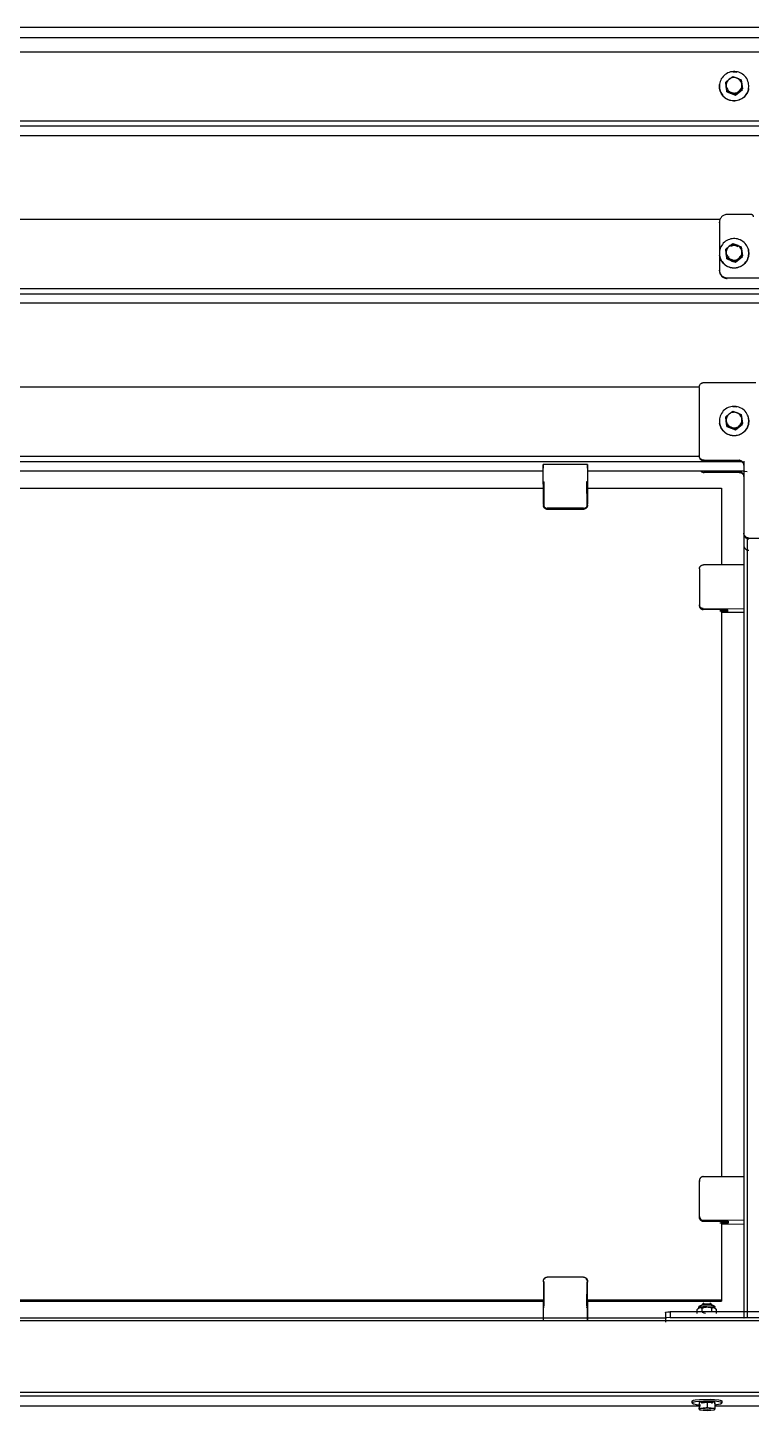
# Model space of a CAD drawing. Header units: millimetres. Extents: x 3109 to 13995, y 24552 to 39949.
# Drawn here: x 10198 to 10936, y 34384 to 35792 of the extents above; entities that cross this region are included whole.
import ezdxf

# ---------------------------------------------------------------- set-up
doc = ezdxf.new("R2010")
doc.units = ezdxf.units.MM
doc.header["$LTSCALE"] = 3
doc.layers.add('DomyÅ›lny', color=7, linetype='Continuous')

msp = doc.modelspace()

# ---------------------------------------------------------------- linework, layer by layer
at = {"layer": 'DomyÅ›lny'}
for p, q in [((10958.1, 35792), (9873.3, 35792)), ((9873.3, 35782.1), (10958.1, 35782.1)), ((8804, 35767.3), (13133.1, 35767.3)), ((10909.5, 35735.8), (10910.8, 35726.8)), ((10916.8, 35742.3), (10917, 35741.2)), ((10919.4, 35723.4), (10926.6, 35729)), ((10910.8, 35726.8), (10910.8, 35727.6)), ((10910.8, 35726.8), (10919.4, 35723.4)), ((10919.4, 35723.4), (10919.4, 35724.2)), ((8804.6, 35697), (13131.6, 35697)), ((8804.6, 35691.9), (13131.6, 35691.9)), ((13131.6, 35682), (8804.6, 35682)), ((10903.6, 35596.5), (9932.8, 35596.5)), ((10903.1, 35593.8), (10903.1, 35545.2)), ((10903.1, 35593.1), (10903.1, 35593.8)), ((10935.4, 35601.7), (10911.1, 35601.7)), ((10909.5, 35565.8), (10910.8, 35556.7)), ((10916.8, 35572.2), (10917, 35571.1)), ((10926.6, 35558.9), (10926.6, 35559.7)), ((10910.8, 35556.7), (10910.8, 35557.5)), ((10910.8, 35556.7), (10919.4, 35553.3)), ((10919.4, 35553.3), (10926.6, 35558.9)), ((10919.4, 35553.3), (10919.4, 35554.1)), ((10903.1, 35544.5), (10903.1, 35545.2)), ((10911.1, 35537.3), (11025.1, 35537.3)), ((10911.1, 35536.6), (10911.1, 35537.3)), ((13137.6, 35526.2), (8798.6, 35526.2)), ((8798.6, 35521.1), (13137.6, 35521.1)), ((13137.6, 35511.3), (8798.6, 35511.3)), ((10882.5, 35425.8), (9932.8, 35425.8)), ((10882.5, 35425.7), (10882.5, 35356.4)), ((10887.5, 35430.7), (10940.3, 35430.7)), ((10909.5, 35395), (10910.8, 35386)), ((10916.8, 35401.4), (10917, 35400.3)), ((10910.8, 35386), (10910.8, 35386.7)), ((10910.8, 35386), (10919.4, 35382.5)), ((10919.4, 35382.5), (10926.6, 35388.2)), ((10919.4, 35382.5), (10919.4, 35383.3)), ((8804, 35350.4), (10926.2, 35350.4)), ((10882.6, 35355.5), (8804.6, 35355.5)), ((10882.5, 35356.4), (10882.5, 35355.7)), ((10887.5, 35351.5), (10923.1, 35351.5)), ((10887.5, 35351.5), (10887.5, 35350.8)), ((10923.1, 35351.5), (10923.1, 35350.8)), ((10928.1, 35350.5), (10928.1, 34478.2)), ((10723.7, 35340.5), (9949.4, 35340.5)), ((10768.6, 35347.3), (10723.6, 35347.1)), ((10723.6, 35347.1), (10723.6, 35343.4)), ((10723.8, 35306.5), (10723.6, 35347.1)), ((10768.6, 35343.6), (10768.6, 35347.3)), ((10768.6, 35347.3), (10768.8, 35306.7)), ((10928.1, 35340.5), (10768.7, 35340.5)), ((10887.5, 35339.9), (10923.1, 35339.9)), ((10887.5, 35339.9), (10887.5, 35339.2)), ((10923.1, 35339.2), (10887.5, 35339.2)), ((10923.1, 35339.9), (10923.1, 35339.2)), ((10928.1, 35346.5), (10928.1, 35277.2)), ((10928.1, 35340.3), (10928.1, 34484.6)), ((9949.5, 35323.2), (10723.7, 35323.2)), ((10724.3, 35305.6), (10724.2, 35329.9)), ((10724.2, 35329.5), (10724.3, 35305.2)), ((10768.2, 35330.1), (10768.3, 35305.8)), ((10768.3, 35305.4), (10768.2, 35329.6)), ((10768.7, 35328.6), (10768.7, 35321.3)), ((10768.7, 35323.2), (10905.1, 35323.2)), ((10905.1, 35323.2), (10905.1, 35244.9)), ((10725, 35303.7), (10725, 35302.8)), ((10764.8, 35302.7), (10727.8, 35302.6)), ((10727.8, 35302.6), (10727.8, 35301.7)), ((10727.8, 35301.8), (10764.8, 35301.9)), ((10764.8, 35301.8), (10727.8, 35301.7)), ((10767.6, 35303), (10767.6, 35303.9)), ((10928.1, 35277.2), (10928.1, 35276.5)), ((10931.3, 35273.1), (10931.3, 34478.6)), ((10933.1, 35272.3), (11003.1, 35272.3)), ((10933.1, 35272.3), (10933.1, 35271.6)), ((10882.9, 35241), (10882.7, 35204.4)), ((10927.9, 35244.9), (10886.9, 35245)), ((10882.7, 35204.4), (10882.7, 35203.5)), ((10882.7, 35203.5), (10882.7, 35204.4)), ((10883.9, 35201.6), (10883.9, 35200.7)), ((10886.7, 35199.5), (10886.7, 35200.5)), ((10886.7, 35200.5), (10927.7, 35200.3)), ((10911.2, 35199.5), (10886.7, 35199.6)), ((10911.7, 35199.4), (10886.7, 35199.5)), ((10911.2, 35198.3), (10903.4, 35198.4)), ((10911.2, 35197.9), (10903.4, 35197.9)), ((10904.4, 35197.4), (10911.7, 35197.4)), ((10905.1, 35200.4), (10905.1, 34622.2)), ((10927.7, 35196.4), (10905.1, 35196.5)), ((10911.7, 35197.4), (10911.7, 35199.4)), ((10882.9, 34581.6), (10882.7, 34618.2)), ((10882.7, 34618.2), (10882.7, 34617.3)), ((10886.7, 34622.2), (10927.7, 34622.3)), ((10882.9, 34580.7), (10882.9, 34581.6)), ((10884, 34577.9), (10884, 34578.8)), ((10927.9, 34577.8), (10886.9, 34577.6)), ((10886.9, 34577.6), (10886.9, 34576.7)), ((10886.9, 34576.8), (10911.4, 34576.9)), ((10886.9, 34576.7), (10911.9, 34576.8)), ((10911.9, 34574.9), (10903.4, 34574.8)), ((10904.4, 34575.7), (10911.4, 34575.8)), ((10904.4, 34575.3), (10911.4, 34575.3)), ((10905.1, 34577.7), (10905.1, 34496.4)), ((10911.4, 34577.3), (10911.4, 34576.9)), ((10911.9, 34576.8), (10911.9, 34574.9)), ((10905.1, 34573.9), (10927.9, 34574)), ((10725, 34518.7), (10725, 34517.8)), ((10764.8, 34519.7), (10727.8, 34519.9)), ((10767.6, 34517.6), (10767.6, 34518.6)), ((10723.8, 34515.9), (10723.6, 34475.4)), ((10723.8, 34515), (10723.8, 34515.9)), ((10724.3, 34515), (10724.2, 34490.8)), ((10724.2, 34490.3), (10724.3, 34514.6)), ((10768.2, 34490.6), (10768.3, 34514.8)), ((10768.3, 34514.4), (10768.2, 34490.1)), ((10768.3, 34514.8), (10768.3, 34514.4)), ((10768.3, 34514.8), (10768.3, 34514.4)), ((10768.6, 34475.2), (10768.8, 34515.8)), ((10768.8, 34515.8), (10768.8, 34514.8)), ((10768.8, 34515.8), (10768.8, 34514.8)), ((10723.7, 34496.4), (9949.4, 34496.4)), ((9949.4, 34495.3), (10723.7, 34495.3)), ((10724.2, 34488.7), (10724.2, 34497)), ((10724.2, 34489.1), (10724.2, 34497)), ((10768.2, 34496), (10768.2, 34488.5)), ((10905.1, 34496.4), (10768.7, 34496.4)), ((10768.7, 34496), (10768.7, 34475.4)), ((10768.7, 34495.3), (10905.1, 34495.3)), ((10905.1, 34496.4), (10905.1, 34495.3)), ((10848.3, 34478.2), (8804.6, 34478.2)), ((10768.2, 34488.5), (10768.2, 34489)), ((10848.1, 34483.9), (10848.1, 34474.1)), ((10848.1, 34483.9), (10848.1, 34478)), ((11083.1, 34484.6), (10853.1, 34484.6)), ((10853.1, 34484.6), (10853.1, 34478.6)), ((10853.1, 34478.6), (11083.1, 34478.6)), ((10880.6, 34482.9), (10880.6, 34486.8)), ((10881.5, 34487.7), (10882.3, 34488.4)), ((10882.1, 34488.2), (10882.1, 34488.8)), ((10885.4, 34484.1), (10885.4, 34488)), ((10895.3, 34484.1), (10895.3, 34488.1)), ((10898.5, 34488.4), (10899.4, 34487.7)), ((10900.2, 34482.9), (10900.2, 34486.9)), ((10931.3, 34478.6), (11004.8, 34478.6)), ((13137.6, 34475.4), (8798.6, 34475.4)), ((8798.6, 34402.6), (13137.6, 34402.6)), ((8798.6, 34398.9), (13137.6, 34398.9)), ((10875.5, 34391.7), (10875.5, 34393.6)), ((10882.6, 34392.3), (10882.5, 34391)), ((10890.6, 34393), (10882.6, 34392.3)), ((10882.6, 34392.3), (10882.6, 34386.7)), ((10898.6, 34392.3), (10890.6, 34393)), ((10890.6, 34393), (10890.6, 34387.3)), ((10898.5, 34391), (10898.6, 34392.3)), ((10898.6, 34392.3), (10898.6, 34386.7)), ((10905.5, 34393.7), (10905.5, 34391.7)), ((8804.6, 34388.7), (10883.9, 34388.7)), ((10898.3, 34388.7), (11038.9, 34388.7))]:
    msp.add_line(p, q, dxfattribs=at)
for points in [[(10932.9, 35730.4, 0), (10933, 35731.7, 0), (10933.1, 35733.1, 0), (10932.9, 35734.5, 0), (10932.6, 35735.9, 0), (10932.2, 35737.3, 0), (10931.6, 35738.7, 0), (10930.9, 35740.1, 0), (10930, 35741.4, 0), (10929, 35742.5, 0), (10927.9, 35743.6, 0), (10926.7, 35744.5, 0), (10925.5, 35745.3, 0), (10924.2, 35746, 0), (10922.8, 35746.5, 0), (10921.5, 35746.9, 0), (10920.2, 35747.1, 0), (10918.8, 35747.3, 0), (10917.4, 35747.3, 0), (10916, 35747.1, 0), (10914.5, 35746.9, 0), (10913.1, 35746.4, 0), (10911.7, 35745.9, 0), (10910.3, 35745.1, 0), (10909, 35744.3, 0), (10907.8, 35743.3, 0), (10906.8, 35742.2, 0), (10905.8, 35741, 0), (10905, 35739.8, 0), (10904.4, 35738.5, 0), (10903.8, 35737.1, 0), (10903.5, 35735.8, 0), (10903.2, 35734.5, 0)], [(10916.8, 35746.9, 0), (10918.9, 35747, 0), (10920.9, 35746.7, 0)], [(10903.2, 35734.5, 0), (10903.1, 35733.2, 0), (10903.1, 35731.8, 0), (10903.2, 35730.4, 0), (10903.5, 35728.9, 0), (10903.9, 35727.5, 0), (10904.5, 35726.1, 0), (10905.2, 35724.8, 0), (10906.1, 35723.5, 0), (10907.1, 35722.3, 0), (10908.2, 35721.2, 0), (10909.4, 35720.3, 0), (10910.7, 35719.5, 0), (10912, 35718.8, 0), (10913.3, 35718.3, 0), (10914.7, 35718, 0), (10916, 35717.7, 0), (10917.3, 35717.6, 0), (10918.7, 35717.6, 0), (10920.1, 35717.7, 0), (10921.6, 35718, 0), (10923, 35718.4, 0), (10924.4, 35719, 0), (10925.8, 35719.7, 0), (10927.1, 35720.6, 0), (10928.3, 35721.5, 0), (10929.4, 35722.6, 0), (10930.3, 35723.8, 0), (10931.1, 35725.1, 0), (10931.8, 35726.4, 0), (10932.3, 35727.7, 0), (10932.7, 35729, 0), (10932.9, 35730.4, 0)], [(10932.9, 35730.1, 0), (10932.7, 35728.8, 0), (10932.3, 35727.4, 0), (10931.8, 35726.1, 0), (10931.1, 35724.8, 0), (10930.3, 35723.5, 0), (10929.4, 35722.4, 0), (10928.3, 35721.3, 0), (10927.1, 35720.3, 0), (10925.8, 35719.4, 0), (10924.4, 35718.7, 0), (10923, 35718.1, 0), (10921.6, 35717.7, 0), (10920.1, 35717.4, 0), (10918.7, 35717.3, 0), (10917.3, 35717.3, 0), (10916, 35717.4, 0), (10914.7, 35717.7, 0), (10913.3, 35718.1, 0), (10912, 35718.6, 0), (10910.7, 35719.2, 0), (10909.4, 35720, 0), (10908.2, 35721, 0), (10907.1, 35722, 0), (10906.1, 35723.2, 0), (10905.2, 35724.5, 0), (10904.5, 35725.8, 0), (10903.9, 35727.2, 0), (10903.5, 35728.6, 0), (10903.2, 35730.1, 0), (10903.1, 35731.5, 0), (10903.1, 35732.9, 0), (10903.2, 35734.2, 0)], [(10909.5, 35736.6, 0), (10913.1, 35739.6, 0)], [(10910.1, 35732.2, 0), (10909.5, 35736.6, 0)], [(10913.1, 35739.6, 0), (10912.4, 35738.9, 0), (10911.7, 35738.1, 0), (10911.1, 35737.2, 0), (10910.6, 35736.3, 0), (10910.3, 35735.3, 0), (10910.1, 35734.2, 0), (10910.1, 35733.2, 0), (10910.1, 35732.2, 0)], [(10910.1, 35732.2, 0), (10910.3, 35731.2, 0), (10910.7, 35730.2, 0), (10911.2, 35729.3, 0), (10911.8, 35728.4, 0), (10912.5, 35727.6, 0), (10913.3, 35727, 0), (10914.2, 35726.4, 0), (10915.1, 35726, 0)], [(10910.8, 35727.6, 0), (10910.1, 35732.2, 0)], [(10913.1, 35739.6, 0), (10916.8, 35742.3, 0)], [(10917, 35741.2, 0), (10915.9, 35740.9, 0), (10914.9, 35740.6, 0), (10914, 35740.1, 0), (10913.1, 35739.6, 0)], [(10916.8, 35742.3, 0), (10921.1, 35740.7, 0)], [(10921.1, 35740.7, 0), (10920.1, 35741, 0), (10919.1, 35741.2, 0), (10918, 35741.2, 0), (10917, 35741.2, 0)], [(10926, 35734.4, 0), (10925.8, 35735.4, 0), (10925.4, 35736.4, 0), (10925, 35737.3, 0), (10924.4, 35738.2, 0), (10923.7, 35739, 0), (10922.9, 35739.7, 0), (10922, 35740.2, 0), (10921.1, 35740.7, 0)], [(10921.1, 35740.7, 0), (10925.3, 35738.8, 0)], [(10923, 35727.1, 0), (10923.7, 35727.7, 0), (10924.4, 35728.5, 0), (10925, 35729.4, 0), (10925.5, 35730.3, 0), (10925.8, 35731.3, 0), (10926, 35732.4, 0), (10926.1, 35733.4, 0), (10926, 35734.4, 0)], [(10926.6, 35729.8, 0), (10923, 35727.1, 0)], [(10925.3, 35738.8, 0), (10926, 35734.4, 0)], [(10926, 35734.4, 0), (10926.6, 35729.8, 0)], [(10915.1, 35726, 0), (10910.8, 35727.6, 0)], [(10915.1, 35726, 0), (10916, 35725.6, 0), (10917.1, 35725.5, 0), (10918.1, 35725.4, 0), (10919.2, 35725.5, 0), (10920.2, 35725.7, 0), (10921.2, 35726, 0), (10922.2, 35726.5, 0), (10923, 35727.1, 0)], [(10919.4, 35724.2, 0), (10915.1, 35726, 0)], [(10923, 35727.1, 0), (10919.4, 35724.2, 0)], [(10911.1, 35601.7, 0), (10910.3, 35601.7, 0), (10909.6, 35601.6, 0), (10908.9, 35601.4, 0), (10908.1, 35601.1, 0), (10907.4, 35600.8, 0), (10906.7, 35600.4, 0), (10906, 35599.9, 0), (10905.4, 35599.4, 0), (10904.9, 35598.8, 0), (10904.4, 35598.1, 0), (10904, 35597.4, 0), (10903.6, 35596.7, 0), (10903.4, 35595.9, 0), (10903.2, 35595.2, 0), (10903.1, 35594.5, 0), (10903.1, 35593.8, 0)], [(10937.9, 35599.2, 0), (10937.9, 35599.4, 0), (10937.9, 35599.7, 0), (10937.8, 35599.9, 0), (10937.7, 35600.1, 0), (10937.6, 35600.3, 0), (10937.5, 35600.6, 0), (10937.4, 35600.8, 0), (10937.2, 35601, 0), (10937, 35601.1, 0), (10936.8, 35601.3, 0), (10936.6, 35601.4, 0), (10936.3, 35601.5, 0), (10936.1, 35601.6, 0), (10935.9, 35601.6, 0), (10935.6, 35601.7, 0), (10935.4, 35601.7, 0)], [(10932.9, 35564.4, 0), (10932.7, 35565.7, 0), (10932.3, 35567.1, 0), (10931.8, 35568.4, 0), (10931.1, 35569.7, 0), (10930.3, 35570.9, 0), (10929.4, 35572.1, 0), (10928.3, 35573.2, 0), (10927.1, 35574.2, 0), (10925.8, 35575.1, 0), (10924.4, 35575.8, 0), (10923, 35576.4, 0), (10921.6, 35576.8, 0), (10920.1, 35577.1, 0), (10918.7, 35577.2, 0), (10917.3, 35577.2, 0), (10916, 35577.1, 0), (10914.7, 35576.8, 0), (10913.3, 35576.4, 0), (10912, 35575.9, 0), (10910.7, 35575.3, 0), (10909.4, 35574.5, 0), (10908.2, 35573.5, 0), (10907.1, 35572.5, 0), (10906.1, 35571.3, 0), (10905.2, 35570, 0), (10904.5, 35568.7, 0), (10903.9, 35567.3, 0), (10903.5, 35565.8, 0), (10903.2, 35564.4, 0), (10903.1, 35563, 0), (10903.1, 35561.6, 0), (10903.2, 35560.3, 0)], [(10903.2, 35560.3, 0), (10903.5, 35559, 0), (10903.8, 35557.6, 0), (10904.4, 35556.3, 0), (10905, 35555, 0), (10905.8, 35553.8, 0), (10906.8, 35552.6, 0), (10907.8, 35551.5, 0), (10909, 35550.5, 0), (10910.3, 35549.6, 0), (10911.7, 35548.9, 0), (10913.1, 35548.3, 0), (10914.5, 35547.9, 0), (10916, 35547.6, 0), (10917.4, 35547.5, 0), (10918.8, 35547.5, 0), (10920.2, 35547.6, 0), (10921.5, 35547.9, 0), (10922.8, 35548.3, 0), (10924.2, 35548.8, 0), (10925.5, 35549.4, 0), (10926.7, 35550.2, 0), (10927.9, 35551.2, 0), (10929, 35552.2, 0), (10930, 35553.4, 0), (10930.9, 35554.7, 0), (10931.6, 35556, 0), (10932.2, 35557.4, 0), (10932.6, 35558.9, 0), (10932.9, 35560.3, 0), (10933.1, 35561.7, 0), (10933, 35563.1, 0), (10932.9, 35564.4, 0)], [(10932.9, 35564.1, 0), (10933, 35562.8, 0), (10933.1, 35561.4, 0), (10932.9, 35560, 0), (10932.6, 35558.6, 0), (10932.2, 35557.2, 0), (10931.6, 35555.8, 0), (10930.9, 35554.4, 0), (10930, 35553.1, 0), (10929, 35552, 0), (10927.9, 35550.9, 0), (10926.7, 35550, 0), (10925.5, 35549.2, 0), (10924.2, 35548.5, 0), (10922.8, 35548, 0), (10921.5, 35547.6, 0), (10920.2, 35547.4, 0), (10918.8, 35547.2, 0), (10917.4, 35547.2, 0), (10916, 35547.4, 0), (10914.5, 35547.6, 0), (10913.1, 35548.1, 0), (10911.7, 35548.6, 0), (10910.3, 35549.3, 0), (10909, 35550.2, 0), (10907.8, 35551.2, 0), (10906.8, 35552.3, 0), (10905.8, 35553.5, 0), (10905, 35554.7, 0), (10904.4, 35556, 0), (10903.8, 35557.4, 0), (10903.5, 35558.7, 0), (10903.2, 35560, 0)], [(10909.5, 35566.6, 0), (10913.1, 35569.5, 0)], [(10910.1, 35562.1, 0), (10909.5, 35566.6, 0)], [(10913.1, 35569.5, 0), (10912.4, 35568.8, 0), (10911.7, 35568, 0), (10911.1, 35567.2, 0), (10910.6, 35566.2, 0), (10910.3, 35565.2, 0), (10910.1, 35564.2, 0), (10910.1, 35563.1, 0), (10910.1, 35562.1, 0)], [(10910.1, 35562.1, 0), (10910.3, 35561.2, 0), (10910.7, 35560.2, 0), (10911.2, 35559.2, 0), (10911.8, 35558.4, 0), (10912.5, 35557.6, 0), (10913.3, 35556.9, 0), (10914.2, 35556.3, 0), (10915.1, 35555.9, 0)], [(10910.8, 35557.5, 0), (10910.1, 35562.1, 0)], [(10913.1, 35569.5, 0), (10916.8, 35572.2, 0)], [(10917, 35571.1, 0), (10915.9, 35570.9, 0), (10914.9, 35570.5, 0), (10914, 35570.1, 0), (10913.1, 35569.5, 0)], [(10914.9, 35569.5, 0), (10915.3, 35569.8, 0), (10915.8, 35570, 0), (10916.2, 35570.2, 0), (10916.7, 35570.3, 0), (10917.6, 35570.5, 0), (10918.5, 35570.5, 0), (10919.4, 35570.3, 0), (10919.9, 35570.2, 0), (10920.3, 35570, 0), (10920.8, 35569.8, 0), (10921.2, 35569.5, 0), (10921.6, 35569.2, 0), (10922, 35568.9, 0)], [(10916.8, 35572.2, 0), (10921.1, 35570.6, 0)], [(10921.1, 35570.6, 0), (10920.1, 35570.9, 0), (10919.1, 35571.1, 0), (10918, 35571.2, 0), (10917, 35571.1, 0)], [(10926, 35564.3, 0), (10925.8, 35565.3, 0), (10925.4, 35566.3, 0), (10925, 35567.2, 0), (10924.4, 35568.1, 0), (10923.7, 35568.9, 0), (10922.9, 35569.6, 0), (10922, 35570.2, 0), (10921.1, 35570.6, 0)], [(10921.1, 35570.6, 0), (10925.3, 35568.8, 0)], [(10923, 35557, 0), (10923.7, 35557.7, 0), (10924.4, 35558.4, 0), (10925, 35559.3, 0), (10925.5, 35560.3, 0), (10925.8, 35561.3, 0), (10926, 35562.3, 0), (10926.1, 35563.3, 0), (10926, 35564.3, 0)], [(10926.6, 35559.7, 0), (10923, 35557, 0)], [(10925.3, 35568.8, 0), (10926, 35564.3, 0)], [(10926, 35564.3, 0), (10926.6, 35559.7, 0)], [(10932, 35567.6, 0), (10932.6, 35565.9, 0), (10932.9, 35564.1, 0)], [(10915.1, 35555.9, 0), (10910.8, 35557.5, 0)], [(10923.6, 35559.1, 0), (10923.5, 35558.6, 0), (10923.5, 35558.1, 0), (10923.4, 35557.6, 0), (10923.2, 35557.1, 0), (10923, 35556.6, 0), (10922.7, 35556.1, 0), (10922.3, 35555.7, 0), (10922, 35555.2, 0), (10921.5, 35554.9, 0), (10921.1, 35554.5, 0), (10920.6, 35554.3, 0), (10920.1, 35554, 0), (10919.6, 35553.9, 0), (10919.1, 35553.7, 0), (10918.6, 35553.7, 0), (10918.1, 35553.7, 0), (10917.6, 35553.7, 0), (10917.1, 35553.7, 0), (10916.6, 35553.9, 0), (10916, 35554, 0), (10915.5, 35554.3, 0), (10915.1, 35554.5, 0), (10914.6, 35554.9, 0), (10914.2, 35555.2, 0), (10913.8, 35555.7, 0), (10913.5, 35556.1, 0), (10913.2, 35556.6, 0), (10913, 35557.1, 0), (10912.8, 35557.6, 0), (10912.7, 35558.1, 0), (10912.6, 35558.6, 0), (10912.6, 35559.1, 0)], [(10915.1, 35555.9, 0), (10916, 35555.6, 0), (10917.1, 35555.4, 0), (10918.1, 35555.3, 0), (10919.2, 35555.4, 0), (10920.2, 35555.6, 0), (10921.2, 35556, 0), (10922.2, 35556.4, 0), (10923, 35557, 0)], [(10919.4, 35554.1, 0), (10915.1, 35555.9, 0)], [(10923, 35557, 0), (10919.4, 35554.1, 0)], [(10903.1, 35545.2, 0), (10903.1, 35544.5, 0), (10903.2, 35543.8, 0), (10903.4, 35543.1, 0), (10903.6, 35542.3, 0), (10904, 35541.6, 0), (10904.4, 35540.9, 0), (10904.9, 35540.2, 0), (10905.4, 35539.6, 0), (10906, 35539.1, 0), (10906.7, 35538.6, 0), (10907.4, 35538.2, 0), (10908.1, 35537.9, 0), (10908.9, 35537.6, 0), (10909.6, 35537.4, 0), (10910.3, 35537.3, 0), (10911.1, 35537.3, 0)], [(10903.1, 35544.5, 0), (10903.1, 35543.8, 0), (10903.2, 35543.1, 0), (10903.4, 35542.4, 0), (10903.6, 35541.6, 0), (10904, 35540.9, 0), (10904.4, 35540.2, 0), (10904.9, 35539.5, 0), (10905.4, 35538.9, 0), (10906, 35538.4, 0), (10906.7, 35537.9, 0), (10907.4, 35537.5, 0), (10908.1, 35537.2, 0), (10908.9, 35536.9, 0), (10909.6, 35536.8, 0), (10910.3, 35536.7, 0), (10911.1, 35536.6, 0)], [(10882.5, 35425.7, 0), (10882.5, 35426.2, 0), (10882.6, 35426.6, 0), (10882.7, 35427.1, 0), (10882.9, 35427.6, 0), (10883.1, 35428, 0), (10883.3, 35428.4, 0), (10883.6, 35428.9, 0), (10884, 35429.2, 0), (10884.4, 35429.6, 0), (10884.8, 35429.9, 0), (10885.2, 35430.1, 0), (10885.7, 35430.3, 0), (10886.2, 35430.5, 0), (10886.6, 35430.6, 0), (10887.1, 35430.7, 0), (10887.5, 35430.7, 0)], [(10932.9, 35393.7, 0), (10932.7, 35395, 0), (10932.3, 35396.3, 0), (10931.8, 35397.6, 0), (10931.1, 35398.9, 0), (10930.3, 35400.2, 0), (10929.4, 35401.4, 0), (10928.3, 35402.5, 0), (10927.1, 35403.4, 0), (10925.8, 35404.3, 0), (10924.4, 35405, 0), (10923, 35405.6, 0), (10921.6, 35406, 0), (10920.1, 35406.3, 0), (10918.7, 35406.4, 0), (10917.3, 35406.4, 0), (10916, 35406.3, 0), (10914.7, 35406, 0), (10913.3, 35405.7, 0), (10912, 35405.2, 0), (10910.7, 35404.5, 0), (10909.4, 35403.7, 0), (10908.2, 35402.8, 0), (10907.1, 35401.7, 0), (10906.1, 35400.5, 0), (10905.2, 35399.3, 0), (10904.5, 35397.9, 0), (10903.9, 35396.5, 0), (10903.5, 35395.1, 0), (10903.2, 35393.6, 0), (10903.1, 35392.2, 0), (10903.1, 35390.8, 0), (10903.2, 35389.5, 0)], [(10916.8, 35406.1, 0), (10918.8, 35406.1, 0), (10920.9, 35405.9, 0)], [(10903.2, 35389.5, 0), (10903.5, 35388.2, 0), (10903.8, 35386.9, 0), (10904.4, 35385.6, 0), (10905, 35384.2, 0), (10905.8, 35383, 0), (10906.8, 35381.8, 0), (10907.8, 35380.7, 0), (10909, 35379.7, 0), (10910.3, 35378.9, 0), (10911.7, 35378.1, 0), (10913.1, 35377.6, 0), (10914.5, 35377.1, 0), (10916, 35376.9, 0), (10917.4, 35376.7, 0), (10918.8, 35376.7, 0), (10920.2, 35376.9, 0), (10921.5, 35377.1, 0), (10922.8, 35377.5, 0), (10924.2, 35378, 0), (10925.5, 35378.7, 0), (10926.7, 35379.5, 0), (10927.9, 35380.4, 0), (10929, 35381.5, 0), (10930, 35382.6, 0), (10930.9, 35383.9, 0), (10931.6, 35385.3, 0), (10932.2, 35386.7, 0), (10932.6, 35388.1, 0), (10932.9, 35389.5, 0), (10933.1, 35390.9, 0), (10933, 35392.3, 0), (10932.9, 35393.7, 0)], [(10932.9, 35393.4, 0), (10933, 35392, 0), (10933.1, 35390.7, 0), (10932.9, 35389.2, 0), (10932.6, 35387.8, 0), (10932.2, 35386.4, 0), (10931.6, 35385, 0), (10930.9, 35383.6, 0), (10930, 35382.4, 0), (10929, 35381.2, 0), (10927.9, 35380.1, 0), (10926.7, 35379.2, 0), (10925.5, 35378.4, 0), (10924.2, 35377.7, 0), (10922.8, 35377.2, 0), (10921.5, 35376.8, 0), (10920.2, 35376.6, 0), (10918.8, 35376.5, 0), (10917.4, 35376.5, 0), (10916, 35376.6, 0), (10914.5, 35376.9, 0), (10913.1, 35377.3, 0), (10911.7, 35377.9, 0), (10910.3, 35378.6, 0), (10909, 35379.4, 0), (10907.8, 35380.4, 0), (10906.8, 35381.5, 0), (10905.8, 35382.7, 0), (10905, 35384, 0), (10904.4, 35385.3, 0), (10903.8, 35386.6, 0), (10903.5, 35387.9, 0), (10903.2, 35389.2, 0)], [(10909.5, 35395.8, 0), (10913.1, 35398.7, 0)], [(10910.1, 35391.4, 0), (10909.5, 35395.8, 0)], [(10913.1, 35398.7, 0), (10912.4, 35398.1, 0), (10911.7, 35397.3, 0), (10911.1, 35396.4, 0), (10910.6, 35395.4, 0), (10910.3, 35394.4, 0), (10910.1, 35393.4, 0), (10910.1, 35392.4, 0), (10910.1, 35391.4, 0)], [(10910.1, 35391.4, 0), (10910.3, 35390.4, 0), (10910.7, 35389.4, 0), (10911.2, 35388.5, 0), (10911.8, 35387.6, 0), (10912.5, 35386.8, 0), (10913.3, 35386.1, 0), (10914.2, 35385.6, 0), (10915.1, 35385.1, 0)], [(10910.8, 35386.7, 0), (10910.1, 35391.4, 0)], [(10913.1, 35398.7, 0), (10916.8, 35401.4, 0)], [(10917, 35400.3, 0), (10915.9, 35400.1, 0), (10914.9, 35399.8, 0), (10914, 35399.3, 0), (10913.1, 35398.7, 0)], [(10916.8, 35401.4, 0), (10921.1, 35399.8, 0)], [(10921.1, 35399.8, 0), (10920.1, 35400.1, 0), (10919.1, 35400.3, 0), (10918, 35400.4, 0), (10917, 35400.3, 0)], [(10926, 35393.6, 0), (10925.8, 35394.6, 0), (10925.4, 35395.5, 0), (10925, 35396.5, 0), (10924.4, 35397.4, 0), (10923.7, 35398.1, 0), (10922.9, 35398.8, 0), (10922, 35399.4, 0), (10921.1, 35399.8, 0)], [(10921.1, 35399.8, 0), (10925.3, 35398, 0)], [(10923, 35386.2, 0), (10923.7, 35386.9, 0), (10924.4, 35387.7, 0), (10925, 35388.6, 0), (10925.5, 35389.5, 0), (10925.8, 35390.5, 0), (10926, 35391.5, 0), (10926.1, 35392.6, 0), (10926, 35393.6, 0)], [(10925.3, 35398, 0), (10926, 35393.6, 0)], [(10926, 35393.6, 0), (10926.6, 35388.9, 0)], [(10931.8, 35397.2, 0), (10932.5, 35395.3, 0), (10932.9, 35393.4, 0)], [(10915.1, 35385.1, 0), (10910.8, 35386.7, 0)], [(10915.1, 35385.1, 0), (10916, 35384.8, 0), (10917.1, 35384.6, 0), (10918.1, 35384.6, 0), (10919.2, 35384.6, 0), (10920.2, 35384.8, 0), (10921.2, 35385.2, 0), (10922.2, 35385.7, 0), (10923, 35386.2, 0)], [(10919.4, 35383.3, 0), (10915.1, 35385.1, 0)], [(10923, 35386.2, 0), (10919.4, 35383.3, 0)], [(10926.6, 35388.9, 0), (10923, 35386.2, 0)], [(10887.5, 35351.5, 0), (10887.1, 35351.5, 0), (10886.6, 35351.6, 0), (10886.2, 35351.7, 0), (10885.7, 35351.8, 0), (10885.2, 35352, 0), (10884.8, 35352.3, 0), (10884.4, 35352.6, 0), (10884, 35352.9, 0), (10883.6, 35353.3, 0), (10883.3, 35353.7, 0), (10883.1, 35354.1, 0), (10882.9, 35354.6, 0), (10882.7, 35355.1, 0), (10882.6, 35355.5, 0), (10882.5, 35356, 0), (10882.5, 35356.4, 0)], [(10882.5, 35355.7, 0), (10882.5, 35355.3, 0), (10882.6, 35354.8, 0), (10882.7, 35354.4, 0), (10882.9, 35353.9, 0), (10883.1, 35353.5, 0), (10883.3, 35353, 0), (10883.6, 35352.6, 0), (10884, 35352.2, 0), (10884.4, 35351.9, 0), (10884.8, 35351.6, 0), (10885.2, 35351.3, 0), (10885.7, 35351.1, 0), (10886.2, 35351, 0), (10886.6, 35350.9, 0), (10887.1, 35350.8, 0), (10887.5, 35350.8, 0)], [(10928.1, 35346.5, 0), (10928, 35347, 0), (10928, 35347.4, 0), (10927.9, 35347.9, 0), (10927.7, 35348.3, 0), (10927.5, 35348.8, 0), (10927.3, 35349.2, 0), (10926.9, 35349.6, 0), (10926.6, 35350, 0), (10926.2, 35350.4, 0), (10925.8, 35350.7, 0), (10925.4, 35350.9, 0), (10924.9, 35351.1, 0), (10924.4, 35351.3, 0), (10924, 35351.4, 0), (10923.5, 35351.5, 0), (10923.1, 35351.5, 0)], [(10923.1, 35350.8, 0), (10923.5, 35350.8, 0), (10924, 35350.7, 0), (10924.4, 35350.6, 0), (10924.9, 35350.4, 0), (10925.4, 35350.2, 0), (10925.8, 35350, 0), (10926.2, 35349.7, 0), (10926.6, 35349.3, 0), (10926.9, 35348.9, 0), (10927.3, 35348.5, 0), (10927.5, 35348.1, 0), (10927.7, 35347.6, 0), (10927.9, 35347.2, 0), (10928, 35346.7, 0), (10928, 35346.3, 0), (10928.1, 35345.8, 0)], [(10884.1, 35340.5, 0), (10884.5, 35340.2, 0), (10884.9, 35339.9, 0), (10885.3, 35339.7, 0), (10885.8, 35339.5, 0), (10886.2, 35339.3, 0), (10886.7, 35339.2, 0), (10887.1, 35339.2, 0), (10887.5, 35339.2, 0)], [(10928.1, 35334.9, 0), (10928, 35335.4, 0), (10928, 35335.8, 0), (10927.9, 35336.3, 0), (10927.7, 35336.7, 0), (10927.5, 35337.2, 0), (10927.3, 35337.6, 0), (10926.9, 35338, 0), (10926.6, 35338.4, 0), (10926.2, 35338.8, 0), (10925.8, 35339.1, 0), (10925.4, 35339.3, 0), (10924.9, 35339.5, 0), (10924.4, 35339.7, 0), (10924, 35339.8, 0), (10923.5, 35339.8, 0), (10923.1, 35339.9, 0)], [(10923.1, 35339.2, 0), (10923.5, 35339.2, 0), (10924, 35339.1, 0), (10924.4, 35339, 0), (10924.9, 35338.8, 0), (10925.4, 35338.6, 0), (10925.8, 35338.4, 0), (10926.2, 35338.1, 0), (10926.6, 35337.7, 0), (10926.9, 35337.3, 0), (10927.3, 35336.9, 0), (10927.5, 35336.5, 0), (10927.7, 35336, 0), (10927.9, 35335.6, 0), (10928, 35335.1, 0), (10928, 35334.7, 0), (10928.1, 35334.2, 0)], [(10931.3, 35339.9, 0), (10929, 35340, 0), (10928.6, 35340.1, 0), (10928.3, 35340.1, 0), (10928.2, 35340.2, 0), (10928.2, 35340.2, 0), (10928.1, 35340.2, 0), (10928.1, 35340.3, 0), (10928.1, 35340.3, 0), (10928.1, 35340.3, 0), (10928.1, 35340.3, 0), (10928.1, 35340.3, 0), (10928.1, 35340.3, 0), (10928.1, 35340.3, 0)], [(10723.8, 35306.5, 0), (10723.8, 35306.2, 0), (10723.9, 35305.8, 0), (10724, 35305.4, 0), (10724.1, 35305, 0), (10724.3, 35304.7, 0), (10724.5, 35304.3, 0), (10724.7, 35304, 0), (10725, 35303.7, 0)], [(10767.6, 35303.9, 0), (10767.9, 35304.2, 0), (10768.1, 35304.5, 0), (10768.3, 35304.8, 0), (10768.5, 35305.2, 0), (10768.6, 35305.6, 0), (10768.7, 35305.9, 0), (10768.8, 35306.3, 0), (10768.8, 35306.7, 0)], [(10725, 35302.8, 0), (10724.7, 35303.1, 0), (10724.5, 35303.4, 0), (10724.3, 35303.8, 0), (10724.1, 35304.1, 0), (10724, 35304.5, 0), (10723.9, 35304.9, 0), (10723.8, 35305.2, 0), (10723.8, 35305.6, 0)], [(10724.3, 35305.2, 0), (10724.3, 35304.9, 0), (10724.4, 35304.6, 0), (10724.4, 35304.3, 0), (10724.6, 35303.9, 0), (10724.7, 35303.6, 0), (10724.9, 35303.3, 0), (10725.1, 35303, 0), (10725.3, 35302.8, 0), (10725.6, 35302.5, 0), (10725.9, 35302.3, 0), (10726.2, 35302.1, 0), (10726.5, 35302, 0), (10726.9, 35301.9, 0), (10727.2, 35301.8, 0), (10727.5, 35301.8, 0), (10727.8, 35301.8, 0)], [(10725, 35303.7, 0), (10725.3, 35303.5, 0), (10725.6, 35303.3, 0), (10725.9, 35303, 0), (10726.3, 35302.9, 0), (10726.7, 35302.8, 0), (10727.1, 35302.7, 0), (10727.4, 35302.6, 0), (10727.8, 35302.6, 0)], [(10727.8, 35301.7, 0), (10727.4, 35301.7, 0), (10727.1, 35301.8, 0), (10726.7, 35301.8, 0), (10726.3, 35302, 0), (10725.9, 35302.1, 0), (10725.6, 35302.3, 0), (10725.3, 35302.6, 0), (10725, 35302.8, 0)], [(10764.8, 35301.9, 0), (10765.1, 35301.9, 0), (10765.5, 35302, 0), (10765.8, 35302, 0), (10766.1, 35302.2, 0), (10766.4, 35302.3, 0), (10766.7, 35302.5, 0), (10767, 35302.7, 0), (10767.3, 35302.9, 0), (10767.5, 35303.2, 0), (10767.7, 35303.5, 0), (10767.9, 35303.8, 0), (10768.1, 35304.1, 0), (10768.2, 35304.4, 0), (10768.3, 35304.8, 0), (10768.3, 35305.1, 0), (10768.3, 35305.4, 0)], [(10764.8, 35302.7, 0), (10765.2, 35302.8, 0), (10765.6, 35302.8, 0), (10766, 35302.9, 0), (10766.4, 35303, 0), (10766.7, 35303.2, 0), (10767.1, 35303.4, 0), (10767.4, 35303.6, 0), (10767.6, 35303.9, 0)], [(10767.6, 35303, 0), (10767.4, 35302.7, 0), (10767.1, 35302.5, 0), (10766.7, 35302.3, 0), (10766.4, 35302.1, 0), (10766, 35302, 0), (10765.6, 35301.9, 0), (10765.2, 35301.8, 0), (10764.8, 35301.8, 0)], [(10768.8, 35305.8, 0), (10768.8, 35305.4, 0), (10768.7, 35305, 0), (10768.6, 35304.7, 0), (10768.5, 35304.3, 0), (10768.3, 35303.9, 0), (10768.1, 35303.6, 0), (10767.9, 35303.3, 0), (10767.6, 35303, 0)], [(10933.1, 35272.3, 0), (10932.6, 35272.3, 0), (10932.2, 35272.3, 0), (10931.7, 35272.4, 0), (10931.2, 35272.6, 0), (10930.8, 35272.8, 0), (10930.3, 35273.1, 0), (10929.9, 35273.4, 0), (10929.5, 35273.7, 0), (10929.2, 35274.1, 0), (10928.9, 35274.5, 0), (10928.6, 35274.9, 0), (10928.4, 35275.4, 0), (10928.3, 35275.8, 0), (10928.1, 35276.3, 0), (10928.1, 35276.8, 0), (10928.1, 35277.2, 0)], [(10928.1, 35276.5, 0), (10928.1, 35276.1, 0), (10928.1, 35275.6, 0), (10928.3, 35275.1, 0), (10928.4, 35274.7, 0), (10928.6, 35274.2, 0), (10928.9, 35273.8, 0), (10929.2, 35273.4, 0), (10929.5, 35273, 0), (10929.9, 35272.7, 0), (10930.3, 35272.4, 0), (10930.8, 35272.1, 0), (10931.2, 35271.9, 0), (10931.7, 35271.8, 0), (10932.2, 35271.6, 0), (10932.6, 35271.6, 0), (10933.1, 35271.6, 0)], [(10928.1, 35264.9, 0), (10928.1, 35264.5, 0), (10928.1, 35264, 0), (10928.3, 35263.5, 0), (10928.4, 35263.1, 0), (10928.6, 35262.6, 0), (10928.9, 35262.2, 0), (10929.2, 35261.8, 0), (10929.5, 35261.4, 0), (10929.9, 35261.1, 0), (10930.3, 35260.8, 0), (10930.8, 35260.5, 0), (10931.2, 35260.3, 0), (10931.7, 35260.1, 0), (10932.2, 35260, 0), (10932.6, 35260, 0), (10933.1, 35260, 0)], [(10882.9, 35241, 0), (10882.9, 35241.4, 0), (10882.9, 35241.8, 0), (10883, 35242.2, 0), (10883.2, 35242.5, 0), (10883.3, 35242.9, 0), (10883.5, 35243.2, 0), (10883.8, 35243.5, 0), (10884, 35243.8, 0)], [(10884, 35243.8, 0), (10884.3, 35244.1, 0), (10884.6, 35244.3, 0), (10885, 35244.5, 0), (10885.3, 35244.7, 0), (10885.7, 35244.8, 0), (10886.1, 35244.9, 0), (10886.5, 35245, 0), (10886.9, 35245, 0)], [(10883.9, 35201.6, 0), (10883.6, 35201.9, 0), (10883.4, 35202.2, 0), (10883.2, 35202.6, 0), (10883, 35202.9, 0), (10882.9, 35203.3, 0), (10882.8, 35203.7, 0), (10882.8, 35204, 0), (10882.7, 35204.4, 0)], [(10882.7, 35203.5, 0), (10882.8, 35203.1, 0), (10882.8, 35202.7, 0), (10882.9, 35202.3, 0), (10883, 35202, 0), (10883.2, 35201.6, 0), (10883.4, 35201.3, 0), (10883.6, 35201, 0), (10883.9, 35200.7, 0)], [(10886.7, 35199.6, 0), (10886.4, 35199.6, 0), (10886.1, 35199.6, 0), (10885.8, 35199.7, 0), (10885.4, 35199.8, 0), (10885.1, 35200, 0), (10884.8, 35200.1, 0), (10884.5, 35200.4, 0), (10884.3, 35200.6, 0), (10884, 35200.9, 0), (10883.8, 35201.1, 0), (10883.6, 35201.5, 0), (10883.5, 35201.8, 0), (10883.4, 35202.1, 0), (10883.3, 35202.4, 0), (10883.3, 35202.7, 0), (10883.2, 35203, 0)], [(10886.7, 35200.5, 0), (10886.3, 35200.5, 0), (10886, 35200.5, 0), (10885.6, 35200.6, 0), (10885.2, 35200.8, 0), (10884.8, 35200.9, 0), (10884.5, 35201.1, 0), (10884.2, 35201.4, 0), (10883.9, 35201.6, 0)], [(10883.9, 35200.7, 0), (10884.2, 35200.4, 0), (10884.5, 35200.2, 0), (10884.8, 35200, 0), (10885.2, 35199.8, 0), (10885.6, 35199.7, 0), (10886, 35199.6, 0), (10886.3, 35199.5, 0), (10886.7, 35199.5, 0)], [(10883.9, 34621, 0), (10883.6, 34620.7, 0), (10883.4, 34620.4, 0), (10883.2, 34620.1, 0), (10883, 34619.7, 0), (10882.9, 34619.4, 0), (10882.8, 34619, 0), (10882.8, 34618.6, 0), (10882.7, 34618.2, 0)], [(10886.7, 34622.2, 0), (10886.3, 34622.2, 0), (10886, 34622.1, 0), (10885.6, 34622, 0), (10885.2, 34621.9, 0), (10884.8, 34621.7, 0), (10884.5, 34621.5, 0), (10884.2, 34621.3, 0), (10883.9, 34621, 0)], [(10882.9, 34581.6, 0), (10882.9, 34581.2, 0), (10882.9, 34580.8, 0), (10883, 34580.4, 0), (10883.2, 34580.1, 0), (10883.3, 34579.7, 0), (10883.5, 34579.4, 0), (10883.8, 34579.1, 0), (10884, 34578.8, 0)], [(10884, 34577.9, 0), (10883.8, 34578.2, 0), (10883.6, 34578.5, 0), (10883.3, 34578.8, 0), (10883.2, 34579.2, 0), (10883, 34579.5, 0), (10882.9, 34579.9, 0), (10882.9, 34580.3, 0), (10882.9, 34580.7, 0)], [(10883.4, 34580.3, 0), (10883.4, 34579.9, 0), (10883.4, 34579.6, 0), (10883.5, 34579.3, 0), (10883.6, 34579, 0), (10883.8, 34578.7, 0), (10883.9, 34578.4, 0), (10884.2, 34578.1, 0), (10884.4, 34577.8, 0), (10884.7, 34577.6, 0), (10885, 34577.4, 0), (10885.3, 34577.2, 0), (10885.6, 34577, 0), (10885.9, 34576.9, 0), (10886.2, 34576.9, 0), (10886.6, 34576.8, 0), (10886.9, 34576.8, 0)], [(10884, 34578.8, 0), (10884.3, 34578.5, 0), (10884.6, 34578.3, 0), (10885, 34578.1, 0), (10885.3, 34577.9, 0), (10885.7, 34577.8, 0), (10886.1, 34577.7, 0), (10886.5, 34577.6, 0), (10886.9, 34577.6, 0)], [(10886.9, 34576.7, 0), (10886.5, 34576.7, 0), (10886.1, 34576.8, 0), (10885.7, 34576.9, 0), (10885.3, 34577, 0), (10885, 34577.2, 0), (10884.6, 34577.4, 0), (10884.3, 34577.6, 0), (10884, 34577.9, 0)], [(10723.8, 34515.9, 0), (10723.8, 34516.3, 0), (10723.9, 34516.7, 0), (10724, 34517.1, 0), (10724.1, 34517.5, 0), (10724.3, 34517.8, 0), (10724.5, 34518.1, 0), (10724.7, 34518.4, 0), (10725, 34518.7, 0)], [(10725, 34518.7, 0), (10725.3, 34519, 0), (10725.6, 34519.2, 0), (10725.9, 34519.4, 0), (10726.3, 34519.6, 0), (10726.7, 34519.7, 0), (10727.1, 34519.8, 0), (10727.4, 34519.9, 0), (10727.8, 34519.9, 0)], [(10764.8, 34519.7, 0), (10765.2, 34519.7, 0), (10765.6, 34519.7, 0), (10766, 34519.6, 0), (10766.4, 34519.4, 0), (10766.7, 34519.3, 0), (10767.1, 34519.1, 0), (10767.4, 34518.8, 0), (10767.6, 34518.6, 0)], [(10767.6, 34518.6, 0), (10767.9, 34518.3, 0), (10768.1, 34518, 0), (10768.3, 34517.6, 0), (10768.5, 34517.3, 0), (10768.6, 34516.9, 0), (10768.7, 34516.5, 0), (10768.8, 34516.1, 0), (10768.8, 34515.8, 0)], [(10768.8, 34514.8, 0), (10768.8, 34515.2, 0), (10768.7, 34515.6, 0), (10768.6, 34516, 0), (10768.5, 34516.3, 0), (10768.3, 34516.7, 0), (10768.1, 34517, 0), (10767.9, 34517.3, 0), (10767.6, 34517.6, 0)], [(10882.1, 34488.8, 0), (10882.2, 34489.2, 0), (10882.3, 34489.5, 0), (10882.4, 34489.8, 0), (10882.6, 34490.1, 0), (10882.8, 34490.4, 0), (10883, 34490.6, 0), (10883.2, 34490.7, 0), (10883.5, 34490.8, 0), (10883.9, 34491, 0), (10884.8, 34491.3, 0), (10887.1, 34491.6, 0), (10892.7, 34491.7, 0), (10894.8, 34491.5, 0), (10896.4, 34491.2, 0), (10897.1, 34491, 0), (10897.4, 34490.8, 0), (10897.7, 34490.6, 0), (10897.9, 34490.5, 0), (10898, 34490.3, 0), (10898.2, 34490.2, 0), (10898.3, 34489.9, 0), (10898.5, 34489.7, 0), (10898.6, 34489.5, 0), (10898.6, 34489.2, 0), (10898.6, 34488.9, 0)], [(10882.1, 34488.8, 0), (10882.1, 34488.9, 0), (10882.2, 34488.9, 0), (10882.2, 34488.9, 0), (10882.2, 34488.9, 0), (10882.2, 34489, 0), (10882.2, 34489, 0), (10882.3, 34489, 0), (10882.4, 34489.1, 0), (10882.6, 34489.2, 0), (10882.9, 34489.3, 0), (10883.7, 34489.5, 0), (10886.2, 34489.8, 0), (10890.3, 34490, 0)], [(10884.1, 34490.8, 0), (10884.1, 34490.8, 0), (10884.1, 34490.9, 0), (10884.2, 34490.9, 0), (10884.2, 34490.9, 0), (10884.2, 34490.9, 0), (10884.2, 34490.9, 0), (10884.2, 34491, 0), (10884.3, 34491, 0), (10884.5, 34491.1, 0), (10884.7, 34491.2, 0), (10885.3, 34491.3, 0), (10887.2, 34491.6, 0), (10890.4, 34491.7, 0)], [(10890.4, 34492.5, 0), (10886.9, 34492.3, 0), (10886.2, 34492.2, 0), (10885.8, 34492.1, 0), (10885.6, 34492, 0), (10885.5, 34492, 0), (10885.5, 34491.9, 0), (10885.5, 34491.9, 0), (10885.4, 34491.9, 0), (10885.4, 34491.9, 0), (10885.4, 34491.8, 0), (10885.4, 34491.8, 0), (10885.4, 34491.8, 0), (10885.4, 34491.8, 0)], [(10885.5, 34491.9, 0), (10887.4, 34493.8, 0)], [(10890.3, 34490, 0), (10896.2, 34489.7, 0), (10897.3, 34489.5, 0), (10898, 34489.3, 0), (10898.3, 34489.2, 0), (10898.4, 34489.1, 0), (10898.5, 34489.1, 0), (10898.6, 34489, 0), (10898.6, 34489, 0), (10898.6, 34489, 0), (10898.6, 34488.9, 0), (10898.6, 34488.9, 0), (10898.6, 34488.9, 0), (10898.6, 34488.9, 0)], [(10895.4, 34491.8, 0), (10895.4, 34491.8, 0), (10895.4, 34491.8, 0), (10895.4, 34491.8, 0), (10895.4, 34491.9, 0), (10895.4, 34491.9, 0), (10895.3, 34491.9, 0), (10895.3, 34491.9, 0), (10895.3, 34492, 0), (10895.1, 34492, 0), (10894.9, 34492.1, 0), (10894.4, 34492.2, 0), (10893, 34492.4, 0), (10890.4, 34492.5, 0)], [(10890.4, 34491.7, 0), (10894.8, 34491.4, 0), (10895.6, 34491.3, 0), (10896.2, 34491.2, 0), (10896.4, 34491.1, 0), (10896.5, 34491, 0), (10896.5, 34491, 0), (10896.6, 34490.9, 0), (10896.6, 34490.9, 0), (10896.6, 34490.9, 0), (10896.6, 34490.9, 0), (10896.6, 34490.9, 0), (10896.6, 34490.9, 0), (10896.6, 34490.8, 0)], [(10893.4, 34493.8, 0), (10895.3, 34491.9, 0)], [(10848.1, 34483.9, 0), (10848.1, 34483.9, 0), (10848.1, 34483.9, 0), (10848.1, 34483.9, 0), (10848.1, 34484, 0), (10848.1, 34484, 0), (10848.1, 34484, 0), (10848.1, 34484, 0), (10848.2, 34484.1, 0), (10848.3, 34484.1, 0), (10848.5, 34484.2, 0), (10849, 34484.3, 0), (10850.5, 34484.5, 0), (10853.1, 34484.6, 0)], [(10853.1, 34478.6, 0), (10849.5, 34478.4, 0), (10848.9, 34478.3, 0), (10848.4, 34478.2, 0), (10848.3, 34478.1, 0), (10848.2, 34478.1, 0), (10848.1, 34478.1, 0), (10848.1, 34478, 0), (10848.1, 34478, 0), (10848.1, 34478, 0), (10848.1, 34478, 0), (10848.1, 34478, 0), (10848.1, 34478, 0), (10848.1, 34478, 0)], [(10885.4, 34488, 0), (10884.8, 34488.4, 0), (10884.5, 34488.5, 0), (10884.2, 34488.6, 0), (10883.9, 34488.6, 0), (10883.6, 34488.6, 0), (10883.3, 34488.6, 0), (10883, 34488.6, 0), (10882.7, 34488.5, 0), (10882.4, 34488.4, 0), (10882.2, 34488.2, 0), (10881.6, 34487.8, 0), (10880.6, 34486.8, 0)], [(10890.3, 34489.3, 0), (10884.5, 34489, 0), (10883.5, 34488.8, 0), (10882.7, 34488.6, 0), (10882.5, 34488.5, 0), (10882.4, 34488.4, 0), (10882.3, 34488.4, 0), (10882.2, 34488.3, 0), (10882.2, 34488.3, 0), (10882.2, 34488.3, 0), (10882.2, 34488.3, 0), (10882.2, 34488.2, 0), (10882.1, 34488.2, 0), (10882.1, 34488.2, 0)], [(10895.3, 34488.1, 0), (10893.9, 34488.6, 0), (10892.7, 34488.9, 0), (10891.5, 34489.1, 0), (10890.3, 34489.2, 0), (10889.2, 34489.1, 0), (10888, 34488.9, 0), (10886.8, 34488.5, 0), (10885.4, 34488, 0)], [(10885.4, 34484.1, 0), (10887.4, 34483.4, 0), (10889.1, 34483, 0)], [(10898.6, 34488.2, 0), (10898.6, 34488.2, 0), (10898.6, 34488.3, 0), (10898.6, 34488.3, 0), (10898.6, 34488.3, 0), (10898.6, 34488.3, 0), (10898.6, 34488.4, 0), (10898.5, 34488.4, 0), (10898.4, 34488.5, 0), (10898.2, 34488.6, 0), (10897.9, 34488.7, 0), (10897.1, 34488.9, 0), (10894.5, 34489.2, 0), (10890.3, 34489.3, 0)], [(10900.2, 34486.9, 0), (10899.5, 34487.6, 0), (10898.9, 34488, 0), (10898.3, 34488.4, 0), (10898, 34488.5, 0), (10897.7, 34488.6, 0), (10897.4, 34488.6, 0), (10897.2, 34488.7, 0), (10896.9, 34488.6, 0), (10896.6, 34488.6, 0), (10896.3, 34488.5, 0), (10895.9, 34488.4, 0), (10895.3, 34488.1, 0)], [(10928.1, 34478.2, 0), (10928.1, 34478.2, 0), (10928.1, 34478.2, 0), (10928.1, 34478.2, 0), (10928.1, 34478.2, 0), (10928.1, 34478.2, 0), (10928.1, 34478.3, 0), (10928.1, 34478.3, 0), (10928.1, 34478.3, 0), (10928.2, 34478.3, 0), (10928.3, 34478.4, 0), (10928.5, 34478.4, 0), (10929.4, 34478.6, 0), (10931.3, 34478.6, 0)], [(10875.5, 34393.6, 0), (10875.5, 34393.7, 0), (10875.5, 34393.7, 0), (10875.5, 34393.8, 0), (10875.6, 34393.8, 0), (10875.6, 34393.9, 0), (10875.6, 34393.9, 0), (10875.8, 34394, 0), (10875.9, 34394.1, 0), (10876.3, 34394.3, 0), (10876.8, 34394.5, 0), (10878.4, 34394.9, 0), (10882.9, 34395.4, 0), (10893.9, 34395.7, 0), (10902.4, 34395, 0), (10903.8, 34394.7, 0), (10904.8, 34394.3, 0), (10905.1, 34394.2, 0), (10905.2, 34394.1, 0), (10905.3, 34394, 0), (10905.4, 34393.9, 0), (10905.4, 34393.9, 0), (10905.5, 34393.8, 0), (10905.5, 34393.8, 0), (10905.5, 34393.8, 0), (10905.5, 34393.7, 0), (10905.5, 34393.7, 0)], [(10905.5, 34391.7, 0), (10905.5, 34391.8, 0), (10905.5, 34391.8, 0), (10905.5, 34391.9, 0), (10905.5, 34391.9, 0), (10905.4, 34391.9, 0), (10905.4, 34392, 0), (10905.3, 34392.1, 0), (10905.1, 34392.2, 0), (10904.7, 34392.4, 0), (10904.1, 34392.6, 0), (10902.6, 34392.9, 0), (10898, 34393.5, 0), (10887, 34393.7, 0), (10878.6, 34392.9, 0), (10877.2, 34392.6, 0), (10876.2, 34392.3, 0), (10875.9, 34392.1, 0), (10875.8, 34392.1, 0), (10875.7, 34392, 0), (10875.6, 34391.9, 0), (10875.6, 34391.8, 0), (10875.6, 34391.8, 0), (10875.5, 34391.8, 0), (10875.5, 34391.7, 0), (10875.5, 34391.7, 0), (10875.5, 34391.6, 0)], [(10875.5, 34391.6, 0), (10875.5, 34391.6, 0), (10875.5, 34391.6, 0), (10875.5, 34391.6, 0), (10875.6, 34391.5, 0), (10875.6, 34391.5, 0), (10875.6, 34391.4, 0), (10875.7, 34391.4, 0), (10875.8, 34391.3, 0), (10876, 34391.2, 0), (10876.3, 34391, 0), (10877, 34390.8, 0), (10879.4, 34390.3, 0), (10883.9, 34389.8, 0)], [(10885.3, 34391.7, 0), (10885.3, 34391.7, 0), (10885.3, 34391.7, 0), (10885.3, 34391.7, 0), (10885.3, 34391.7, 0), (10885.3, 34391.8, 0), (10885.3, 34391.8, 0), (10885.4, 34391.8, 0), (10885.4, 34391.8, 0), (10885.5, 34391.9, 0), (10885.7, 34392, 0), (10886.3, 34392.1, 0), (10887.9, 34392.3, 0), (10891.7, 34392.4, 0), (10894.7, 34392.1, 0), (10895.2, 34392, 0), (10895.5, 34391.9, 0), (10895.6, 34391.9, 0), (10895.7, 34391.8, 0), (10895.7, 34391.8, 0), (10895.7, 34391.8, 0), (10895.7, 34391.8, 0), (10895.8, 34391.7, 0), (10895.8, 34391.7, 0), (10895.8, 34391.7, 0), (10895.8, 34391.7, 0), (10895.8, 34391.7, 0)], [(10890.6, 34392.8, 0), (10887, 34392.6, 0), (10886.4, 34392.5, 0), (10885.9, 34392.3, 0), (10885.7, 34392.3, 0), (10885.7, 34392.2, 0), (10885.6, 34392.2, 0), (10885.6, 34392.2, 0), (10885.6, 34392.2, 0), (10885.5, 34392.1, 0), (10885.5, 34392.1, 0), (10885.5, 34392.1, 0), (10885.5, 34392.1, 0), (10885.5, 34392.1, 0)], [(10895.5, 34392.1, 0), (10895.5, 34392, 0), (10895.5, 34392, 0), (10895.5, 34392, 0), (10895.6, 34391.9, 0), (10895.6, 34391.9, 0), (10895.6, 34391.9, 0), (10895.6, 34391.9, 0), (10895.6, 34391.9, 0), (10895.6, 34391.9, 0), (10895.6, 34391.9, 0), (10895.6, 34391.9, 0), (10895.6, 34391.9, 0), (10895.6, 34391.9, 0), (10895.6, 34391.9, 0), (10895.6, 34391.9, 0), (10895.6, 34391.9, 0), (10895.6, 34391.9, 0), (10895.6, 34391.9, 0), (10895.6, 34391.9, 0), (10895.6, 34391.9, 0), (10895.6, 34391.9, 0), (10895.6, 34391.9, 0), (10895.6, 34391.9, 0), (10895.6, 34391.9, 0), (10895.6, 34391.9, 0), (10895.5, 34391.9, 0), (10895.3, 34392, 0), (10894.5, 34392.2, 0), (10892.3, 34392.4, 0), (10889.6, 34392.4, 0), (10887.1, 34392.3, 0), (10886.3, 34392.1, 0), (10885.7, 34392, 0), (10885.5, 34391.9, 0), (10885.5, 34391.9, 0), (10885.5, 34391.9, 0), (10885.5, 34391.9, 0), (10885.5, 34391.9, 0), (10885.5, 34391.9, 0), (10885.5, 34391.9, 0), (10885.5, 34391.9, 0), (10885.5, 34391.9, 0), (10885.5, 34391.9, 0), (10885.5, 34391.9, 0), (10885.5, 34391.9, 0), (10885.5, 34391.9, 0), (10885.5, 34391.9, 0), (10885.5, 34391.9, 0), (10885.5, 34391.9, 0), (10885.5, 34391.9, 0), (10885.5, 34391.9, 0), (10885.5, 34391.9, 0), (10885.5, 34391.9, 0), (10885.5, 34391.9, 0), (10885.5, 34391.9, 0), (10885.5, 34391.9, 0), (10885.5, 34392, 0), (10885.5, 34392, 0), (10885.5, 34392, 0), (10885.5, 34392.1, 0)], [(10895.5, 34392.1, 0), (10895.5, 34392.1, 0), (10895.5, 34392.1, 0), (10895.5, 34392.1, 0), (10895.5, 34392.1, 0), (10895.5, 34392.2, 0), (10895.5, 34392.2, 0), (10895.4, 34392.2, 0), (10895.4, 34392.2, 0), (10895.3, 34392.3, 0), (10895.1, 34392.4, 0), (10894.6, 34392.5, 0), (10893.1, 34392.7, 0), (10890.6, 34392.8, 0)], [(10898.6, 34389.9, 0), (10903.8, 34390.7, 0), (10904.6, 34391, 0), (10904.9, 34391.1, 0), (10905.1, 34391.2, 0), (10905.3, 34391.3, 0), (10905.4, 34391.4, 0), (10905.4, 34391.5, 0), (10905.5, 34391.5, 0), (10905.5, 34391.6, 0), (10905.5, 34391.6, 0), (10905.5, 34391.7, 0), (10905.5, 34391.7, 0), (10905.5, 34391.7, 0)], [(10882.5, 34385.3, 0), (10882.5, 34385.8, 0), (10882.6, 34386.7, 0)], [(10886.6, 34386.3, 0), (10883.6, 34385.9, 0), (10883.2, 34385.8, 0), (10882.8, 34385.6, 0), (10882.7, 34385.6, 0), (10882.6, 34385.5, 0), (10882.6, 34385.5, 0), (10882.6, 34385.4, 0), (10882.6, 34385.4, 0), (10882.5, 34385.4, 0), (10882.5, 34385.4, 0), (10882.5, 34385.4, 0), (10882.5, 34385.3, 0)], [(10882.5, 34385.3, 0), (10882.5, 34385.3, 0), (10882.5, 34385.3, 0), (10882.5, 34385.3, 0), (10882.5, 34385.3, 0), (10882.6, 34385.3, 0), (10882.6, 34385.2, 0), (10882.6, 34385.2, 0), (10882.6, 34385.1, 0), (10882.8, 34385.1, 0), (10882.9, 34385, 0), (10883.3, 34384.9, 0), (10884.4, 34384.6, 0), (10886.5, 34384.4, 0)], [(10882.6, 34386.7, 0), (10884.6, 34386.3, 0), (10885.6, 34386.3, 0), (10886.6, 34386.3, 0)], [(10890.5, 34384.8, 0), (10888.4, 34384.4, 0), (10887.4, 34384.3, 0), (10886.5, 34384.4, 0)], [(10886.5, 34384.4, 0), (10890.5, 34384.2, 0)], [(10886.6, 34386.3, 0), (10888.5, 34386.6, 0), (10890.6, 34387.3, 0)], [(10894.6, 34386.3, 0), (10886.6, 34386.3, 0)], [(10894.5, 34384.4, 0), (10893.5, 34384.3, 0), (10892.6, 34384.4, 0), (10890.5, 34384.8, 0)], [(10890.5, 34384.2, 0), (10894.5, 34384.4, 0)], [(10890.6, 34387.3, 0), (10892.7, 34386.6, 0), (10894.6, 34386.3, 0)], [(10894.5, 34384.4, 0), (10897.4, 34384.8, 0), (10897.9, 34384.9, 0), (10898.3, 34385.1, 0), (10898.4, 34385.1, 0), (10898.4, 34385.2, 0), (10898.5, 34385.2, 0), (10898.5, 34385.2, 0), (10898.5, 34385.3, 0), (10898.5, 34385.3, 0), (10898.5, 34385.3, 0), (10898.5, 34385.3, 0), (10898.5, 34385.3, 0)], [(10894.6, 34386.3, 0), (10895.5, 34386.3, 0), (10896.5, 34386.3, 0), (10898.6, 34386.7, 0)], [(10898.5, 34385.3, 0), (10898.5, 34385.4, 0), (10898.5, 34385.4, 0), (10898.5, 34385.4, 0), (10898.5, 34385.4, 0), (10898.5, 34385.4, 0), (10898.5, 34385.5, 0), (10898.5, 34385.5, 0), (10898.4, 34385.5, 0), (10898.3, 34385.6, 0), (10898.2, 34385.7, 0), (10897.8, 34385.8, 0), (10896.6, 34386.1, 0), (10894.6, 34386.3, 0)], [(10898.6, 34386.7, 0), (10898.5, 34385.3, 0)]]:
    msp.add_polyline3d(points, dxfattribs=at)

doc.saveas('drawing.dxf')
